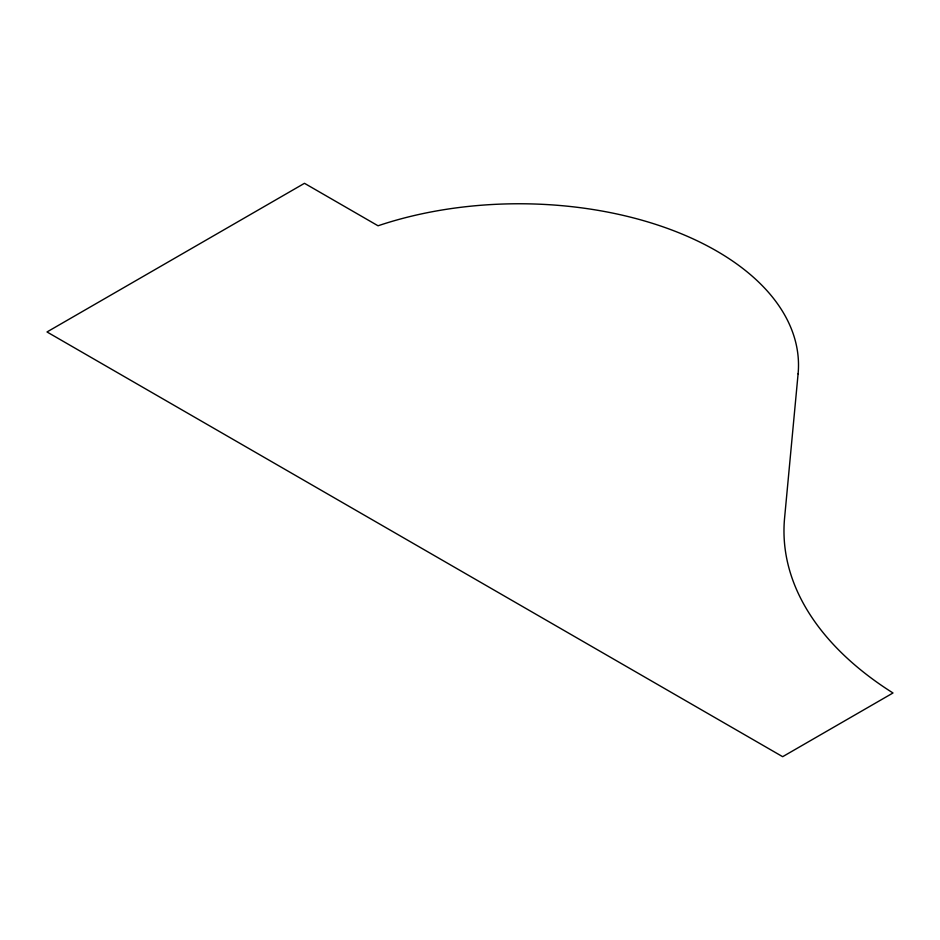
<?xml version="1.0" encoding="UTF-8"?>
<svg xmlns="http://www.w3.org/2000/svg" width="940" height="940" viewBox="0 0 940 940"><rect width="100%" height="100%" fill="white"/><g stroke="black" fill="none" stroke-linecap="round" stroke-linejoin="round"><path stroke-width="1.41" d="M798.095 373.85L784.583 518.046A415.468 239.864 0 0 0 893 692.98L782.656 756.688L47 331.961L304.478 183.312L378.045 225.788A279.497 161.363 0 0 1 664.65 227.398A279.497 161.363 0 0 1 798.095 373.85"/></g></svg>
